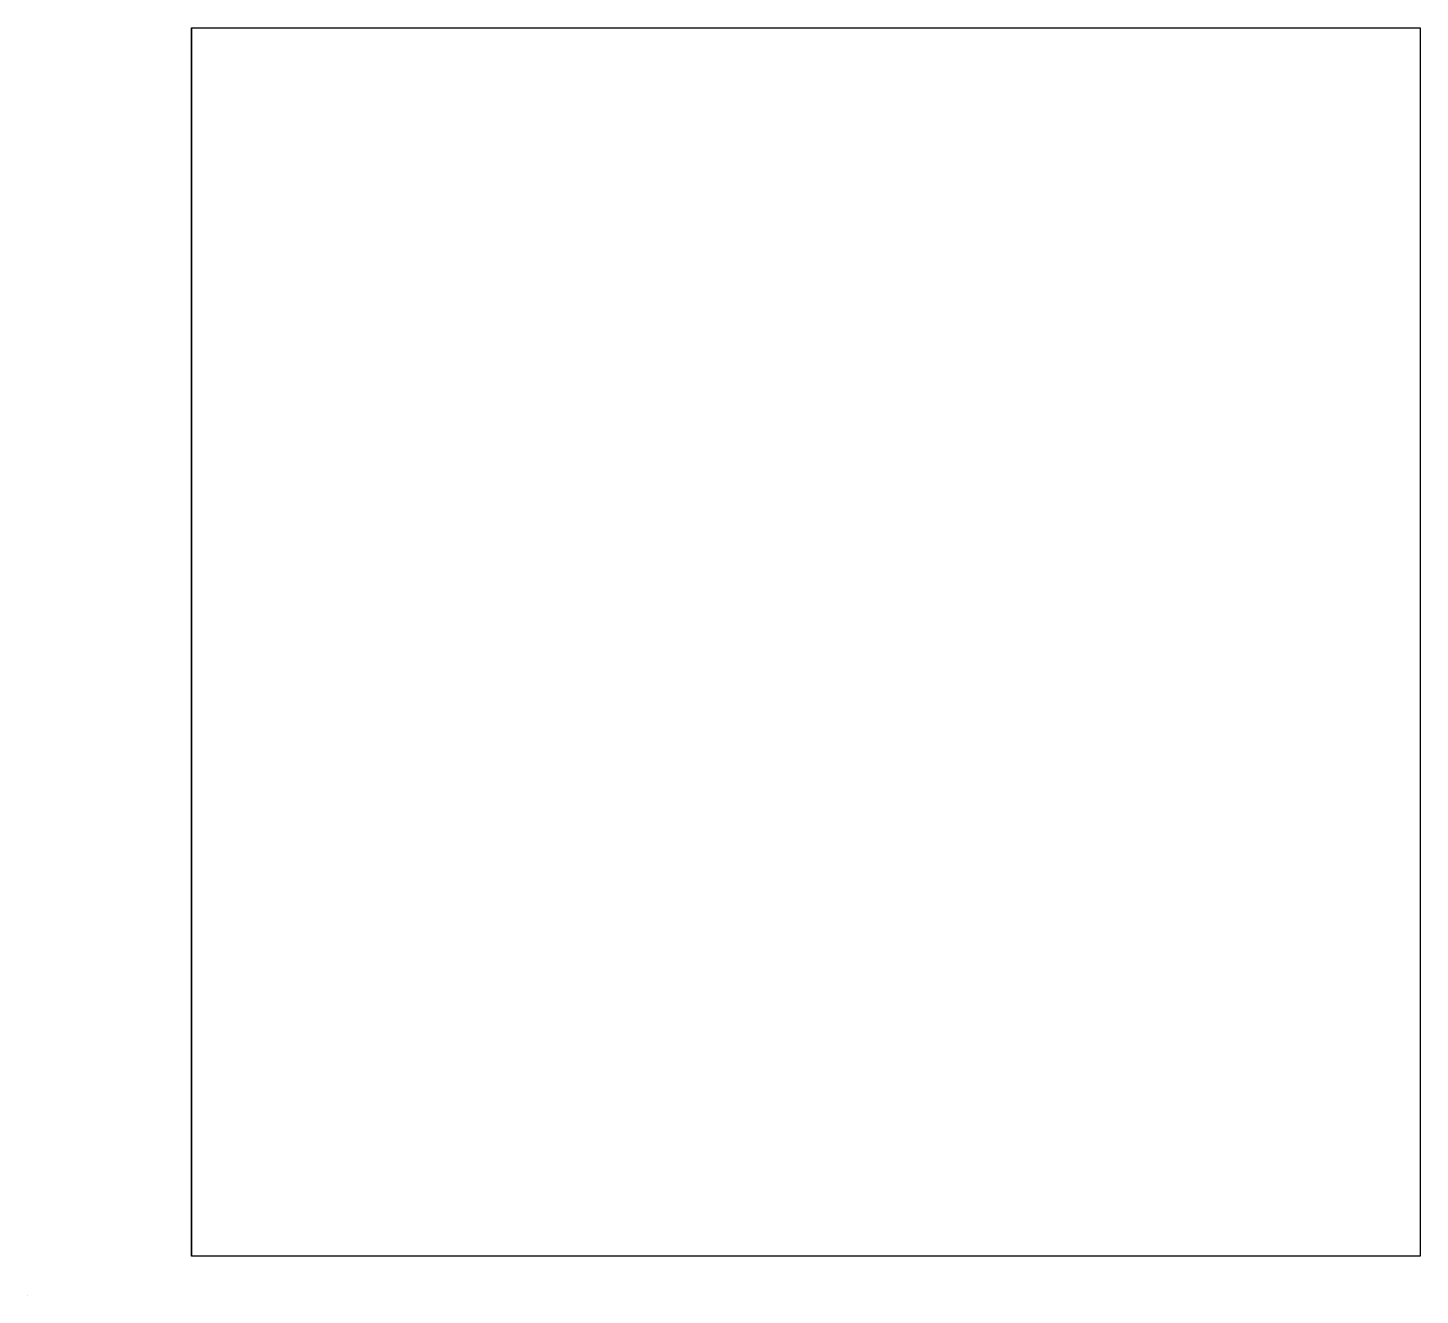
# Model space of a CAD drawing. Header units: inches. Extents: x -0.13 to 1, y -0.03 to 1.
import ezdxf

# ---------------------------------------------------------------- set-up
doc = ezdxf.new("R2010")
doc.units = ezdxf.units.IN
doc.header["$MEASUREMENT"] = 0
doc.linetypes.add('CENTER', pattern=[2, 1.25, -0.25, 0.25, -0.25])
doc.linetypes.add('CENTER2', pattern=[1.125, 0.75, -0.125, 0.125, -0.125])
doc.layers.add('AM_7', color=4, linetype='CENTER', lineweight=15)

msp = doc.modelspace()

# ---------------------------------------------------------------- linework, layer by layer
for p, q in [((0, 1), (0, 1, -1)), ((0, 1, -1), (0, 0, -1)), ((0, 1, -1), (1, 1, -1)), ((1, 1), (1, 1, -1)), ((1, 1, -1), (1, 0, -1)), ((1, 0), (0, 0)), ((0, 0), (0, 0, -1)), ((1, 0, -1), (0, 0, -1)), ((1, 0), (1, 0, -1))]:
    msp.add_line(p, q)
for points in [[(0, 0), (0, 1), (1, 1), (1, 0)], [(-0.1332, -0.0318), (-0.1332, -0.0318), (-0.1332, -0.0318), (-0.1332, -0.0318), (-0.1332, -0.0318)], [(-0.1332, -0.0318), (-0.1332, -0.0318), (-0.1332, -0.0318), (-0.1332, -0.0318), (-0.1332, -0.0318)]]:
    msp.add_lwpolyline(points)
at = {"layer": 'AM_7', "linetype": 'CENTER2'}
msp.add_line((-0.1332, -0.0318), (-0.1332, -0.0318), dxfattribs=at)

doc.saveas('drawing.dxf')
